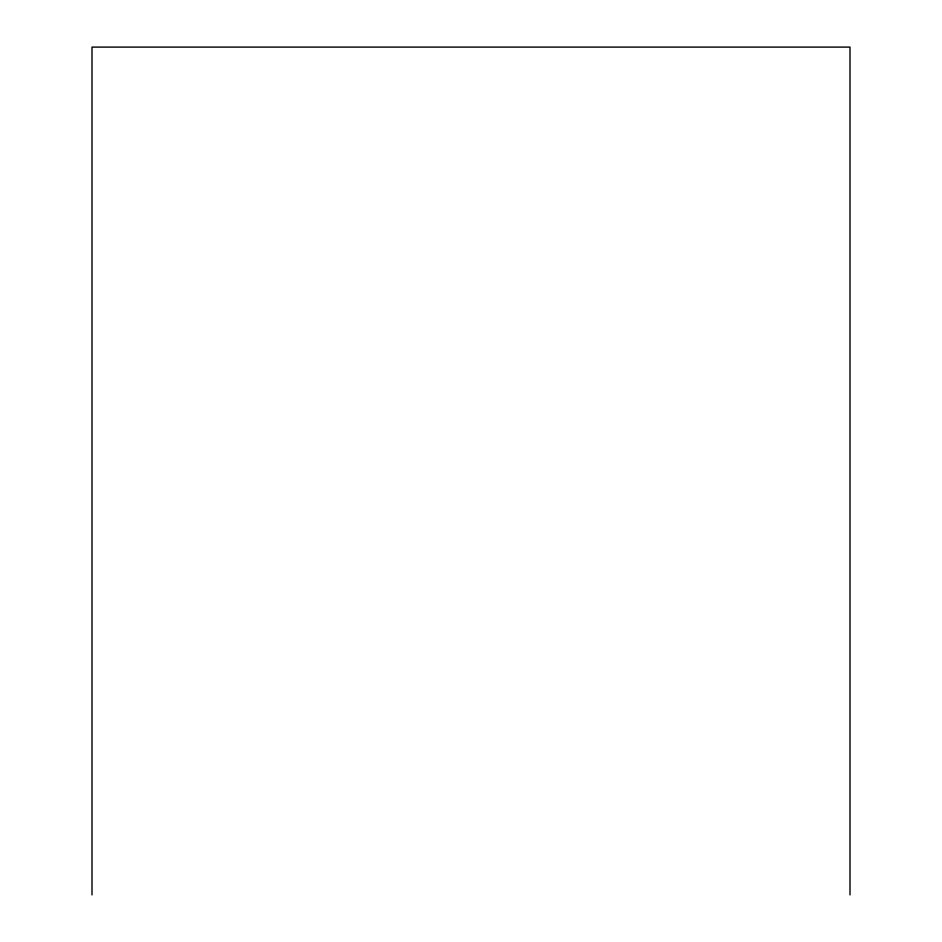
<?xml version="1.0" encoding="UTF-8"?>
<svg xmlns="http://www.w3.org/2000/svg" width="942" height="942" viewBox="0 0 942 942"><rect width="100%" height="100%" fill="white"/><g stroke="black" fill="none" stroke-linecap="round" stroke-linejoin="round"><path stroke-width="1.41" d="M850.002 894.9L850.002 47.1L91.998 47.1L91.998 894.9"/></g></svg>
